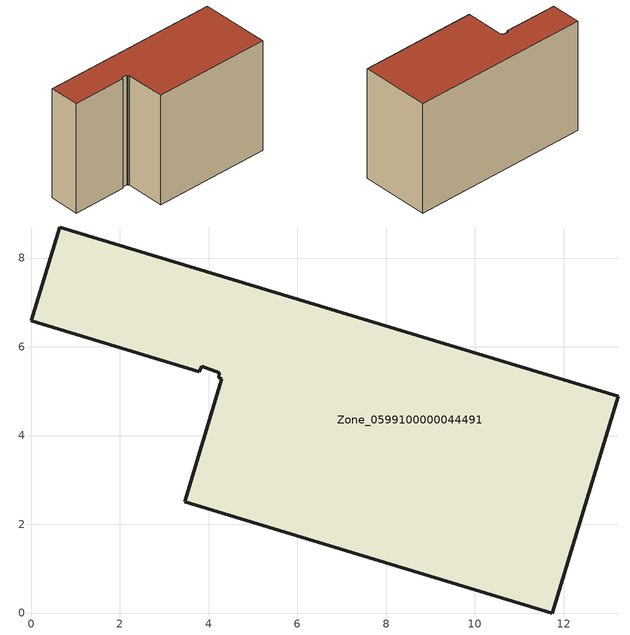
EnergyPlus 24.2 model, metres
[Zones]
Zone_0599100000044491
 floor ground (C_G): 13.23,4.89 11.74,0 3.46,2.51 4.3,5.28 4.23,5.3 4.24,5.42 3.84,5.56 3.79,5.43 0,6.59 0.64,8.7 z0
 wall outside (C_F): 11.74,0 13.23,4.89 0.64,8.7 0,6.59 3.79,5.43 3.84,5.56 4.24,5.42 4.23,5.3 4.3,5.28 3.46,2.51 11.74,0 z0:8.35
 roof outside (C_R): 3.84,5.56 4.24,5.42 4.23,5.3 4.3,5.28 3.46,2.51 11.74,0 13.23,4.89 0.64,8.7 0,6.59 3.79,5.43 z8.35
[BUILDING]
Pand.0599100000044491: North Axis=0; Terrain=City; Loads Convergence Tolerance Value=0.04; Temperature Convergence Tolerance Value=0.4; Solar Distribution=FullExterior; Maximum Number of Warmup Days=25; Minimum Number of Warmup Days=1
[Site:Location]
Rotterdam.The.Hague.AP_ZH_NLD Design_Conditions: Latitude=51.96; Longitude=4.45; Time Zone=1; Elevation=-4.5
[SITE:GROUNDTEMPERATURE:BUILDINGSURFACE]
18, 18, 18, 18, 18, 18, 18, 18, 18, 18, 18, 18
[MATERIAL] Thermal Absorptance=0.9; Solar Absorptance=0.7; Visible Absorptance=0.7
Name | Roughness | Thickness | Conductivity | Density | Specific Heat
G.TI.1975-1991 | MediumSmooth | 0.15 | 0.288461 | 540 | 1210
F.TI.1975-1991 | Rough | 0.3 | 0.230769 | 1920 | 840
R.TI.1975-1991 | MediumRough | 0.2 | 0.153846 | 1500 | 1000
[CONSTRUCTION]
C_G: G.TI.1975-1991
C_F: F.TI.1975-1991
C_R: R.TI.1975-1991
[ZONE]
Zone_0599100000044491: Type=1; Multiplier=1; Ceiling Height=Autocalculate; Volume=Autocalculate; Floor Area=autocalculate; Part of Total Floor Area=Yes
[ZONEINFILTRATION:DESIGNFLOWRATE]
Infil_Zone_0599100000044491: Zone or ZoneList or Space or SpaceList=Zone_0599100000044491; Schedule=AlwaysOn; Design Flow Rate Calculation Method=Flow/Area; Flow Rate per Floor Area=0.003; Constant Term Coefficient=1; Temperature Term Coefficient=0; Velocity Term Coefficient=0; Velocity Squared Term Coefficient=0
[HVACTEMPLATE:ZONE:IDEALLOADSAIRSYSTEM]
Zone_0599100000044491: Maximum Heating Supply Air Temperature=50; Minimum Cooling Supply Air Temperature=13; Maximum Heating Supply Air Humidity Ratio=0.0156; Minimum Cooling Supply Air Humidity Ratio=0.0077; Heating Limit=NoLimit; Cooling Limit=NoLimit; Dehumidification Control Type=ConstantSensibleHeatRatio; Cooling Sensible Heat Ratio=0.7; Dehumidification Setpoint=60; Humidification Control Type=None; Humidification Setpoint=30; Outdoor Air Method=None; Outdoor Air Flow Rate per Person=0.00944; Outdoor Air Flow Rate per Zone Floor Area=0; Outdoor Air Flow Rate per Zone=0; Demand Controlled Ventilation Type=None; Outdoor Air Economizer Type=NoEconomizer; Heat Recovery Type=None; Sensible Heat Recovery Effectiveness=0.7; Latent Heat Recovery Effectiveness=0.65
[ZONECONTROL:THERMOSTAT]
ThermostatControl_Zone_0599100000044491: Zone or ZoneList=Zone_0599100000044491; Control Type Schedule=DualSetpointControlType; Control 1=Thermostat_Zone_0599100000044491; Temperature Difference Between Cutout And Setpoint=0
[THERMOSTATSETPOINT:DUALSETPOINT]
Thermostat_Zone_0599100000044491: Heating Setpoint Temperature Schedule=HeatingSetpoint_Zone_0599100000044491; Cooling Setpoint Temperature Schedule=CoolingSetpoint_Zone_0599100000044491
[SCHEDULE:COMPACT]
HeatingSetpoint_Zone_0599100000044491: Through: 12/31, For: AllDays, Until: 24:00, 21
CoolingSetpoint_Zone_0599100000044491: Through: 12/31, For: AllDays, Until: 24:00, 24
DualSetpointControlType: Through: 12/31, For: AllDays, Until: 24:00, 4
AlwaysOn: Through: 12/31, For: AllDays, Until: 24:00, 1
